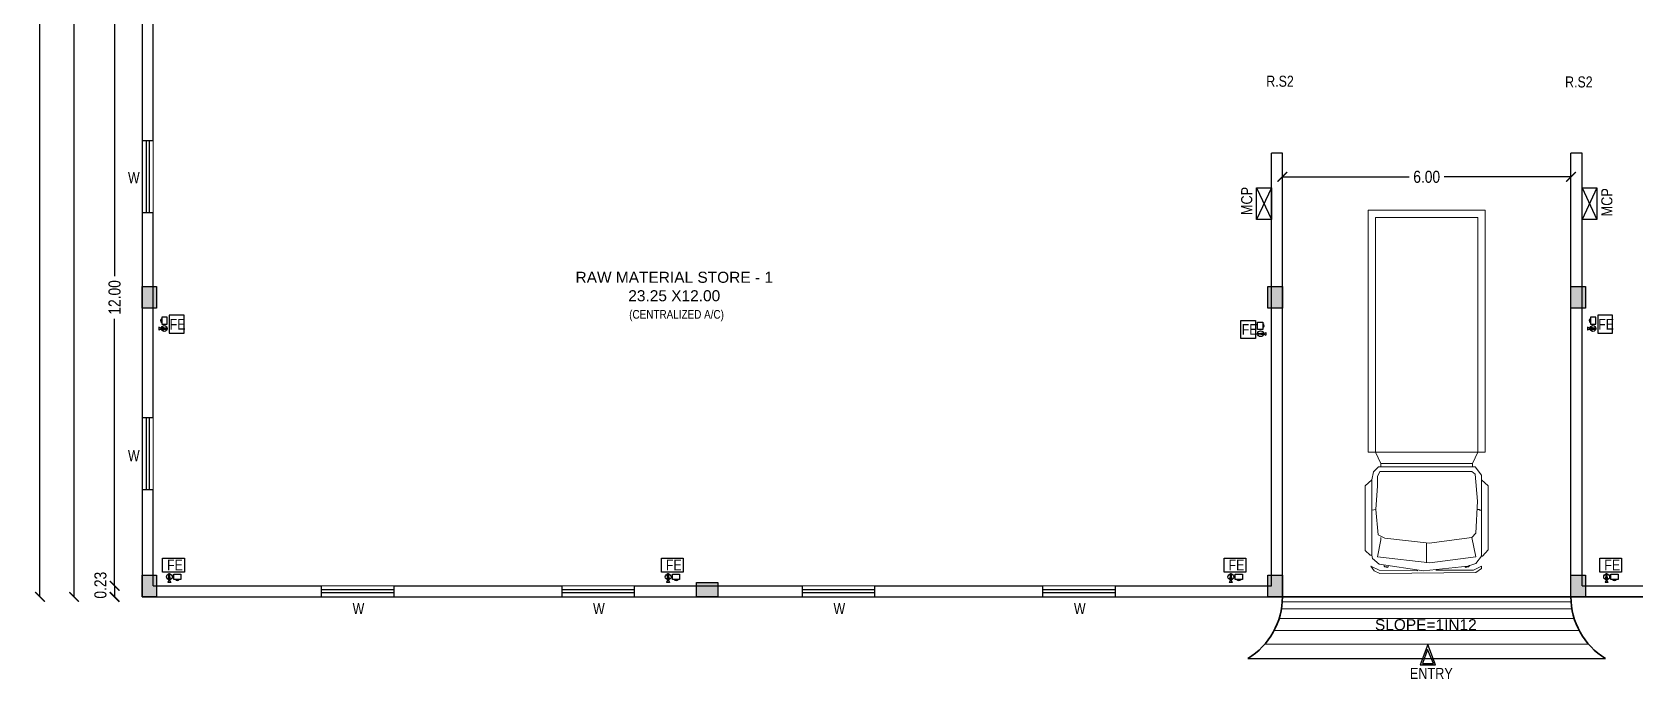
# Model space of a CAD drawing. Header units: metres. Extents: x -488 to 4759, y 38 to 2071.
# Drawn here: x 2931.94 to 2965.27, y 37.81 to 51.27 of the extents above; entities that cross this region are included whole.
import ezdxf

# ---------------------------------------------------------------- set-up
doc = ezdxf.new("R2010")
doc.units = ezdxf.units.M
doc.header["$MEASUREMENT"] = 0
doc.linetypes.add('HIDDEN', pattern=[0.375, 0.25, -0.125])
doc.linetypes.add('HIDDEN2', pattern=[0.1875, 0.125, -0.0625])
doc.layers.add('0 @ 1', color=7, linetype='Continuous')
doc.layers.add('Human', color=197, linetype='Continuous', lineweight=5)
doc.styles.add('2', font='swissc.ttf', dxfattribs={"height": 0.23})
doc.styles.add('CODE', font='swissc.ttf', dxfattribs={"height": 0.25})
doc.styles.add('sa1', font='', dxfattribs={"height": 72})
doc.styles.add('SH', font='swissc.ttf', dxfattribs={"height": 10})
doc.styles.get("Standard").update_dxf_attribs({"font": 'arial.ttf', "height": 0.23})
doc.styles.add('SUBBU3', font='swissl.ttf', dxfattribs={"width": 0.8})
doc.styles.get('sa1').set_extended_font_data('Abadi MT Condensed Light')
doc.dimstyles.new('OUTER', dxfattribs={"dimscale": 0, "dimtxt": 0.3, "dimasz": 0.18, "dimexe": 0.18, "dimexo": 0.0625, "dimgap": 0.09, "dimtad": 0, "dimzin": 0, "dimdsep": 46, "dimtxsty": 'CODE', "dimcen": 0.09, "dimse1": 1, "dimse2": 1, "dimclrd": 8, "dimclrt": 1, "dimadec": 0, "dimazin": 0, "dimtfac": 1, "dimtofl": 0, "dimtmove": 0, "dimatfit": 3, "dimfxl": 0, "dimtolj": 1, "dimtzin": 0, "dimarcsym": 0})

# ---------------------------------------------------------------- blocks, each defined once
blk = doc.blocks.new('4t33vrvc')
at = {"layer": 'Human', "color": 36}
for p, q in [((281958.3, 29384.4), (281958.3, 29381.7)), ((282033.5, 29384.4), (282033.5, 29381.7))]:
    blk.add_line(p, q, dxfattribs=at)
for points in [[(282043.9, 29393.8), (282043.9, 29585.8), (282043.9, 29591.8), (281947.9, 29591.8), (281947.9, 29585.8), (281947.9, 29393.8)], [(282037.9, 29585.8), (282037.9, 29393.8), (282033.5, 29384.4), (281958.3, 29384.4), (281953.9, 29393.8), (281953.9, 29585.8)]]:
    blk.add_lwpolyline(points, close=True, dxfattribs=at)
for points in [[(281950.9, 29371, 0), (281945.5, 29366.3, 0), (281945.5, 29313.9, 0), (281950.2, 29308.6, 0), (281950.9, 29308.6, 0), (281951.6, 29308.6, 0)], [(282040.8, 29371, 0), (282040.8, 29309.3, 0), (282042.2, 29309.3, 0), (282046.2, 29313.3, 0), (282046.2, 29366.3, 0), (282040.8, 29371, 0), (282039.5, 29377.7, 0), (282035.2, 29381.7, 0), (281956.3, 29381.7, 0), (281950.9, 29375, 0), (281950.9, 29308.6, 0), (281955.6, 29302.5, 0), (281962.3, 29300.5, 0), (281998.6, 29296.5, 0), (282034.8, 29301.9, 0), (282040.2, 29306.6, 0), (282040.8, 29309.3, 0)], [(282040.8, 29346.2, 0), (282037.5, 29346.8, 0), (282035.5, 29326, 0), (282030.1, 29323.3, 0), (281993.9, 29319.3, 0), (281959, 29324, 0), (281955.6, 29327.4, 0), (281954.3, 29353.5, 0), (281956.3, 29375.7, 0), (281959, 29377.8, 0), (282034.1, 29377.8, 0), (282036.1, 29373.7, 0), (282036.1, 29366.3, 0), (282037.5, 29346.8, 0)], [(281954.3, 29346.8, 0), (281952.9, 29346.8, 0), (281952.3, 29346.2, 0), (281950.9, 29346.2, 0)], [(282033.5, 29324, 0), (282033.5, 29322, 0), (282036.1, 29307.9, 0), (281993.2, 29303.2, 0), (281955.6, 29307.9, 0), (281959, 29324, 0)], [(281995.9, 29319.3, 0), (281995.9, 29303.2, 0)], [(282003.3, 29297.2, 0), (282003.3, 29296.5, 0), (282034.8, 29297.2, 0), (282041.5, 29300.5, 0), (282038.8, 29296.5, 0), (282034.1, 29294.5, 0), (281955.6, 29295.2, 0), (281950.9, 29298.5, 0), (281950.9, 29300.5, 0), (281957.6, 29297.2, 0), (281988.5, 29297.2, 0)], [(281964.3, 29300.5, 0), (281964.3, 29299.9, 0), (281963.7, 29299.2, 0), (281963, 29299.9, 0), (281961.7, 29299.9, 0), (281961, 29300.5, 0), (281961, 29301.2, 0)], [(282030.8, 29301.2, 0), (282030.8, 29300.5, 0), (282030.1, 29299.9, 0), (282028.8, 29299.9, 0), (282028.1, 29299.2, 0), (282027.4, 29299.9, 0), (282027.4, 29300.5, 0)]]:
    blk.add_polyline3d(points, dxfattribs=at)
blk = doc.blocks.new('_ArchTick')
at = {"const_width": 0.15}
blk.add_lwpolyline([(-0.5, -0.5), (0.5, 0.5)], dxfattribs=at)
blk = doc.blocks.new('*D385')
at = {"color": 0, "lineweight": -2}
for p, q in [((2933.659, 51.748), (2933.659, 46.19)), ((2933.659, 39.748), (2933.659, 45.305))]:
    blk.add_line(p, q, dxfattribs=at)
at = {"layer": 'Defpoints', "color": 0, "lineweight": -2}
for p in [(2935.394, 51.748), (2933.659, 39.748), (2935.343, 39.748)]:
    blk.add_point(p, dxfattribs=at)
at = {"color": 0, "lineweight": -2, "xscale": 0.2, "yscale": 0.2, "zscale": 0.2}
for p, rotation in [((2933.659, 51.748), 90), ((2933.659, 39.748), 270)]:
    blk.add_blockref('_ArchTick', p, dxfattribs=dict(at, rotation=rotation))
at = {"color": 0, "lineweight": -2, "insert": (2933.659, 45.748), "char_height": 0.25, "attachment_point": 5, "rotation": 90, "style": 'CODE'}
blk.add_mtext('\\A1;12.00', dxfattribs=at)
blk = doc.blocks.new('*D384')
at = {"color": 0, "lineweight": -2}
blk.add_line((2933.659, 39.748), (2933.659, 39.518), dxfattribs=at)
at = {"layer": 'Defpoints', "color": 0, "lineweight": -2}
for p in [(2935.343, 39.748), (2933.659, 39.518), (2935.343, 39.518)]:
    blk.add_point(p, dxfattribs=at)
at = {"color": 0, "lineweight": -2, "xscale": 0.2, "yscale": 0.2, "zscale": 0.2}
for p, rotation in [((2933.659, 39.748), 90), ((2933.659, 39.518), 270)]:
    blk.add_blockref('_ArchTick', p, dxfattribs=dict(at, rotation=rotation))
at = {"color": 0, "lineweight": -2, "insert": (2933.365, 39.761), "char_height": 0.25, "attachment_point": 5, "rotation": 90, "style": 'CODE'}
blk.add_mtext('\\A1;0.23', dxfattribs=at)
blk = doc.blocks.new('*D382')
at = {"color": 0, "lineweight": -2}
for p, q in [((2932.817, 76.308), (2932.817, 58.361)), ((2932.817, 39.518), (2932.817, 57.465))]:
    blk.add_line(p, q, dxfattribs=at)
at = {"layer": 'Defpoints', "color": 0, "lineweight": -2}
for p in [(2932.817, 76.308), (2934.234, 76.308), (2934.234, 39.518)]:
    blk.add_point(p, dxfattribs=at)
at = {"color": 0, "lineweight": -2, "xscale": 0.2, "yscale": 0.2, "zscale": 0.2}
for p, rotation in [((2932.817, 76.308), 90), ((2932.817, 39.518), 270)]:
    blk.add_blockref('_ArchTick', p, dxfattribs=dict(at, rotation=rotation))
at = {"color": 0, "lineweight": -2, "insert": (2932.817, 57.913), "char_height": 0.25, "attachment_point": 5, "rotation": 90, "style": 'CODE'}
blk.add_mtext('\\A1;36.79', dxfattribs=at)
blk = doc.blocks.new('*D379')
at = {"color": 0, "lineweight": -2}
for p, q in [((2932.107, 102.418), (2932.107, 71.417)), ((2932.107, 39.518), (2932.107, 70.518))]:
    blk.add_line(p, q, dxfattribs=at)
at = {"layer": 'Defpoints', "color": 0, "lineweight": -2}
for p in [(2932.107, 102.418), (2934.235, 102.418), (2934.235, 39.518)]:
    blk.add_point(p, dxfattribs=at)
at = {"color": 0, "lineweight": -2, "xscale": 0.2, "yscale": 0.2, "zscale": 0.2}
for p, rotation in [((2932.107, 102.418), 90), ((2932.107, 39.518), 270)]:
    blk.add_blockref('_ArchTick', p, dxfattribs=dict(at, rotation=rotation))
at = {"color": 0, "lineweight": -2, "insert": (2932.107, 70.968), "char_height": 0.25, "attachment_point": 5, "rotation": 90, "style": 'CODE'}
blk.add_mtext('\\A1;{\\fSwis721 Cn BT|b1|i0|c0|p34;62.90}', dxfattribs=at)
blk = doc.blocks.new('rghfhgh')
at = {"color": 0, "lineweight": 30}
for p, q in [((15101.258, 2367.909), (15101.258, 2367.846)), ((15101.274, 2367.909), (15101.274, 2367.846)), ((15101.258, 2367.846), (15101.236, 2367.801)), ((15101.274, 2367.846), (15101.296, 2367.801))]:
    blk.add_line(p, q, dxfattribs=at)
at = {"color": 0, "lineweight": 30, "ltscale": 0.1}
blk.add_line((15101.296, 2367.801), (15101.236, 2367.801), dxfattribs=at)
blk.add_lwpolyline([(15101.129, 2368.303), (15101.581, 2368.303), (15101.581, 2368.016), (15101.129, 2368.016)], close=True, dxfattribs=at)
at = {"color": 0, "lineweight": 30}
for points in [[(15101.281, 2367.879), (15101.252, 2367.879), (15101.252, 2367.909), (15101.281, 2367.909)], [(15101.274, 2367.909), (15101.258, 2367.909), (15101.258, 2367.985), (15101.274, 2367.985)], [(15101.359, 2367.974), (15101.507, 2367.974), (15101.507, 2367.864), (15101.359, 2367.864)]]:
    blk.add_lwpolyline(points, close=True, dxfattribs=at)
blk.add_circle((15101.269, 2367.915), 0.0611, dxfattribs=at)
blk.add_arc((15101.434, 2367.883), 0.0446, 204.8747, 335.1253, dxfattribs=at)
at = {"color": 0, "lineweight": 30, "style": 'SH'}
blk.add_text('FE', height=0.2239, dxfattribs=at).set_placement((15101.221, 2368.05))
blk = doc.blocks.new('FDGDFG')
at = {"color": 0, "lineweight": 30}
for p, q in [((15762.51, 2224.136), (15762.465, 2224.158)), ((15762.51, 2224.12), (15762.465, 2224.098)), ((15762.573, 2224.136), (15762.51, 2224.136)), ((15762.573, 2224.12), (15762.51, 2224.12))]:
    blk.add_line(p, q, dxfattribs=at)
at = {"color": 0, "lineweight": 30, "ltscale": 0.1}
blk.add_line((15762.465, 2224.158), (15762.465, 2224.098), dxfattribs=at)
at = {"color": 0, "lineweight": 30}
for points in [[(15762.638, 2224.221), (15762.638, 2224.37), (15762.528, 2224.37), (15762.528, 2224.221)], [(15762.543, 2224.143), (15762.543, 2224.114), (15762.573, 2224.114), (15762.573, 2224.143)], [(15762.573, 2224.136), (15762.573, 2224.12), (15762.649, 2224.12), (15762.649, 2224.136)]]:
    blk.add_lwpolyline(points, close=True, dxfattribs=at)
at = {"color": 0, "lineweight": 30, "ltscale": 0.1}
blk.add_lwpolyline([(15762.99, 2224.034), (15762.99, 2224.409), (15762.68, 2224.409), (15762.68, 2224.034)], close=True, dxfattribs=at)
at = {"color": 0, "lineweight": 30}
blk.add_circle((15762.579, 2224.131), 0.0611, dxfattribs=at)
blk.add_arc((15762.547, 2224.296), 0.0446, 114.8747, 245.1253, dxfattribs=at)
at = {"color": 0, "lineweight": 30, "style": 'SH'}
blk.add_text('FE', height=0.2239, dxfattribs=at).set_placement((15762.69, 2224.108))
blk = doc.blocks.new('DFFDG')
at = {"color": 0, "lineweight": 30}
for p, q in [((15832.582, 2250.053), (15832.645, 2250.053)), ((15832.582, 2250.037), (15832.645, 2250.037)), ((15832.645, 2250.053), (15832.69, 2250.075)), ((15832.645, 2250.037), (15832.69, 2250.015))]:
    blk.add_line(p, q, dxfattribs=at)
at = {"color": 0, "lineweight": 30, "ltscale": 0.1}
blk.add_line((15832.69, 2250.075), (15832.69, 2250.015), dxfattribs=at)
blk.add_lwpolyline([(15832.166, 2249.95), (15832.166, 2250.325), (15832.475, 2250.325), (15832.475, 2249.95)], close=True, dxfattribs=at)
at = {"color": 0, "lineweight": 30}
for points in [[(15832.517, 2250.138), (15832.517, 2250.286), (15832.628, 2250.286), (15832.628, 2250.138)], [(15832.582, 2250.053), (15832.582, 2250.037), (15832.507, 2250.037), (15832.507, 2250.053)], [(15832.613, 2250.059), (15832.613, 2250.03), (15832.582, 2250.03), (15832.582, 2250.059)]]:
    blk.add_lwpolyline(points, close=True, dxfattribs=at)
blk.add_circle((15832.577, 2250.047), 0.0611, dxfattribs=at)
blk.add_arc((15832.609, 2250.213), 0.0446, 294.8747, 65.1253, dxfattribs=at)
at = {"color": 0, "lineweight": 30, "style": 'SH'}
blk.add_text('FE', height=0.2239, dxfattribs=at).set_placement((15832.185, 2250.024))
blk = doc.blocks.new('*D228')
at = {"color": 0, "lineweight": -2}
for p, q in [((2957.944, 48.255), (2960.579, 48.255)), ((2963.944, 48.255), (2961.308, 48.255))]:
    blk.add_line(p, q, dxfattribs=at)
at = {"layer": 'Defpoints', "color": 0, "lineweight": -2}
for p in [(2963.944, 48.255), (2957.944, 39.748), (2963.944, 39.748)]:
    blk.add_point(p, dxfattribs=at)
at = {"color": 0, "lineweight": -2, "xscale": 0.2, "yscale": 0.2, "zscale": 0.2, "rotation": 180}
blk.add_blockref('_ArchTick', (2957.944, 48.255), dxfattribs=at)
at = {"color": 0, "lineweight": -2, "xscale": 0.2, "yscale": 0.2, "zscale": 0.2}
blk.add_blockref('_ArchTick', (2963.944, 48.255), dxfattribs=at)
at = {"color": 0, "lineweight": -2, "insert": (2960.944, 48.255), "char_height": 0.25, "attachment_point": 5, "style": 'CODE'}
blk.add_mtext('\\A1;6.00', dxfattribs=at)

msp = doc.modelspace()

# ---------------------------------------------------------------- hatches: boundary and pattern name
at = {"lineweight": 30}
h = msp.add_hatch(color=256, dxfattribs=at)
h.dxf.hatch_style = 1
h.paths.add_polyline_path([(2934.23391, 45.97278), (2934.23391, 45.52278), (2934.53391, 45.52278), (2934.53391, 45.97278)])
h = msp.add_hatch(color=256, dxfattribs=at)
h.dxf.hatch_style = 1
h.paths.add_polyline_path([(2957.64391, 45.97278), (2957.64391, 45.52278), (2957.94391, 45.52278), (2957.94391, 45.97278)])
h = msp.add_hatch(color=256, dxfattribs=at)
h.dxf.hatch_style = 1
h.paths.add_polyline_path([(2963.94391, 45.97278), (2963.94391, 45.52278), (2964.24391, 45.52278), (2964.24391, 45.97278)])
h = msp.add_hatch(color=256, dxfattribs=at)
h.dxf.hatch_style = 1
h.paths.add_polyline_path([(2934.23391, 39.96778), (2934.23391, 39.51778), (2934.53391, 39.51778), (2934.53391, 39.96778)])
h = msp.add_hatch(color=256, dxfattribs=at)
h.dxf.hatch_style = 1
h.paths.add_polyline_path([(2945.75647, 39.51778), (2946.20647, 39.51778), (2946.20647, 39.81778), (2945.75647, 39.81778)])
h = msp.add_hatch(color=256, dxfattribs=at)
h.dxf.hatch_style = 1
h.paths.add_polyline_path([(2957.64391, 39.96778), (2957.64391, 39.51778), (2957.94391, 39.51778), (2957.94391, 39.96778)])
h = msp.add_hatch(color=256, dxfattribs=at)
h.dxf.hatch_style = 1
h.paths.add_polyline_path([(2963.94391, 39.96778), (2963.94391, 39.51778), (2964.24391, 39.51778), (2964.24391, 39.96778)])

# ---------------------------------------------------------------- linework, layer by layer
for p, q in [((2934.23391, 53.22778), (2934.23391, 49.00855)), ((2934.46391, 49.00855), (2934.46391, 51.74778)), ((2934.23391, 49.00855), (2934.46391, 49.00855)), ((2934.31891, 49.00855), (2934.31891, 47.50855)), ((2934.37891, 49.00855), (2934.37891, 47.50855)), ((2957.71391, 39.74778), (2957.71391, 48.74778)), ((2957.94391, 48.74778), (2957.71391, 48.74778)), ((2957.94391, 39.51778), (2957.94391, 48.74778)), ((2963.94391, 39.51778), (2963.94391, 48.74778)), ((2964.17391, 48.74778), (2963.94391, 48.74778)), ((2964.17391, 39.74778), (2964.17391, 48.74778)), ((2934.23391, 47.50855), (2934.23391, 43.24778)), ((2934.46391, 47.50855), (2934.23391, 47.50855)), ((2934.46391, 43.24778), (2934.46391, 47.50855)), ((2934.23391, 43.24778), (2934.46391, 43.24778)), ((2934.31891, 43.24778), (2934.31891, 41.74778)), ((2934.37891, 43.24778), (2934.37891, 41.74778)), ((2934.23391, 41.74778), (2934.23391, 39.51778)), ((2934.46391, 41.74778), (2934.23391, 41.74778)), ((2934.46391, 39.74778), (2934.46391, 41.74778)), ((2934.46391, 39.74778), (2937.96391, 39.74778)), ((2937.96391, 39.51778), (2937.96391, 39.74778)), ((2939.46391, 39.74778), (2942.96391, 39.74778)), ((2939.46391, 39.74778), (2939.46391, 39.51778)), ((2942.96391, 39.51778), (2942.96391, 39.74778)), ((2944.46391, 39.74778), (2947.96391, 39.74778)), ((2944.46391, 39.74778), (2944.46391, 39.51778)), ((2947.96391, 39.51778), (2947.96391, 39.74778)), ((2949.46391, 39.74778), (2952.96391, 39.74778)), ((2949.46391, 39.74778), (2949.46391, 39.51778)), ((2952.96391, 39.51778), (2952.96391, 39.74778)), ((2954.46391, 39.74778), (2957.71391, 39.74778)), ((2954.46391, 39.74778), (2954.46391, 39.51778)), ((2964.17391, 39.74778), (2968.42391, 39.74778)), ((2934.23531, 39.51778), (2937.96391, 39.51778)), ((2939.46391, 39.66278), (2937.96391, 39.66278)), ((2939.46391, 39.60278), (2937.96391, 39.60278)), ((2939.46391, 39.51778), (2942.96391, 39.51778)), ((2944.46391, 39.66278), (2942.96391, 39.66278)), ((2944.46391, 39.60278), (2942.96391, 39.60278)), ((2944.46391, 39.51778), (2947.96391, 39.51778)), ((2949.46391, 39.66278), (2947.96391, 39.66278)), ((2949.46391, 39.60278), (2947.96391, 39.60278)), ((2949.46391, 39.51778), (2952.96391, 39.51778)), ((2954.46391, 39.66278), (2952.96391, 39.66278)), ((2954.46391, 39.60278), (2952.96391, 39.60278)), ((2954.46391, 39.51778), (2957.94391, 39.51778)), ((2968.42391, 39.51778), (2963.94391, 39.51778))]:
    msp.add_line(p, q)
at = {"lineweight": 13}
for p, q in [((2934.23391, 49.00855), (2934.23391, 47.50855)), ((2934.46391, 49.00855), (2934.46391, 47.50855)), ((2934.23391, 43.24778), (2934.23391, 41.74778)), ((2934.46391, 43.24778), (2934.46391, 41.74778)), ((2939.46391, 39.74778), (2937.96391, 39.74778)), ((2944.46391, 39.74778), (2942.96391, 39.74778)), ((2949.46391, 39.74778), (2947.96391, 39.74778)), ((2954.46391, 39.74778), (2952.96391, 39.74778)), ((2939.46391, 39.51778), (2937.96391, 39.51778)), ((2944.46391, 39.51778), (2942.96391, 39.51778)), ((2949.46391, 39.51778), (2947.96391, 39.51778)), ((2954.46391, 39.51778), (2952.96391, 39.51778))]:
    msp.add_line(p, q, dxfattribs=at)
at = {"lineweight": 30, "ltscale": 0.25}
for p, q in [((2957.71391, 48.02619), (2957.40217, 47.36705)), ((2957.40217, 48.02619), (2957.71391, 47.36705)), ((2964.48566, 48.02619), (2964.17391, 47.36705)), ((2964.17391, 48.02619), (2964.48566, 47.36705))]:
    msp.add_line(p, q, dxfattribs=at)
at = {"linetype": 'HIDDEN', "lineweight": 18, "ltscale": 200}
for p, q in [((2957.94391, 39.51778), (2963.94391, 39.51778)), ((2957.94391, 39.41778), (2963.94391, 39.41778)), ((2957.87482, 39.06778), (2964.013, 39.06778)), ((2957.92293, 39.26778), (2963.94391, 39.26778)), ((2957.77056, 38.81778), (2964.11726, 38.81778)), ((2957.5786, 38.53778), (2964.30739, 38.53778)), ((2957.22504, 38.23778), (2964.66186, 38.23778))]:
    msp.add_line(p, q, dxfattribs=at)
at = {"lineweight": 0}
msp.add_lwpolyline([(2963.9449, 102.41779), (2963.9449, 76.70779), (2934.23391, 76.70779), (2934.23391, 39.51778), (3007.88391, 39.51778), (3007.88391, 102.41778), (3000.65391, 102.41777), (3000.42391, 102.41777), (3000.42391, 76.70778), (2984.40391, 76.70778), (2984.40391, 102.41777), (2963.9449, 102.41777)], dxfattribs=at)
msp.add_lwpolyline([(2963.9449, 102.41779), (2963.9449, 76.70779), (2934.23391, 76.70779), (2934.23391, 39.51778), (3007.88391, 39.51778), (3007.88391, 102.41778), (3000.65391, 102.41777), (3000.42391, 102.41777), (3000.42391, 76.70778), (2984.40391, 76.70778), (2984.40391, 102.41777), (2963.9449, 102.41777)], dxfattribs=at)
at = {"lineweight": -2}
msp.add_lwpolyline([(3007.88391, 102.41777), (2934.23391, 102.41777), (2934.23391, 39.51778), (3007.88391, 39.51778)], close=True, dxfattribs=at)
at = {"lineweight": 30, "ltscale": 0.25}
for points in [[(2957.40217, 47.36705), (2957.40217, 48.02619), (2957.71391, 48.02619), (2957.71391, 47.36705)], [(2964.17391, 47.36705), (2964.17391, 48.02619), (2964.48566, 48.02619), (2964.48566, 47.36705)]]:
    msp.add_lwpolyline(points, close=True, dxfattribs=at)
at = {"lineweight": 30}
for points in [[(2934.23391, 45.97278), (2934.53391, 45.97278), (2934.53391, 45.52278), (2934.23391, 45.52278)], [(2957.64391, 45.97278), (2957.94391, 45.97278), (2957.94391, 45.52278), (2957.64391, 45.52278)], [(2963.94391, 45.97278), (2964.24391, 45.97278), (2964.24391, 45.52278), (2963.94391, 45.52278)], [(2934.23391, 39.96778), (2934.53391, 39.96778), (2934.53391, 39.51778), (2934.23391, 39.51778)], [(2945.75647, 39.51778), (2945.75647, 39.81778), (2946.20647, 39.81778), (2946.20647, 39.51778)], [(2957.64391, 39.96778), (2957.94391, 39.96778), (2957.94391, 39.51778), (2957.64391, 39.51778)], [(2963.94391, 39.96778), (2964.24391, 39.96778), (2964.24391, 39.51778), (2963.94391, 39.51778)], [(2960.96581, 38.52499), (2960.96581, 38.52499), (2960.8116, 38.10436), (2961.12694, 38.10436)], [(2960.96312, 38.4268), (2960.85393, 38.13436), (2961.08697, 38.13436)]]:
    msp.add_lwpolyline(points, close=True, dxfattribs=at)
at = {"lineweight": -2}
msp.add_lwpolyline([(2957.94391, 39.51778, -0.26176596), (2957.22504, 38.23778), (2964.66186, 38.23778, -0.26130055), (2963.94391, 39.51778), (2957.94391, 39.51778)], format="xyb", close=True, dxfattribs=at)
at = {"lineweight": 35}
for centre, start, end in [((2956.44391, 39.51778), 301.423906, 0), ((2965.44391, 39.51778), 180, 238.576094)]:
    msp.add_arc(centre, 1.5, start, end, dxfattribs=at)

# ---------------------------------------------------------------- block references
at = {"lineweight": 13, "xscale": -0.0254, "yscale": 0.0254, "zscale": 0.0254}
msp.add_blockref('4t33vrvc', (10123.63911, -704.07261), dxfattribs=at)
at = {"lineweight": -2}
for name, p in [('FDGDFG', (-12827.88651, -2179.03074)), ('FDGDFG', (-12798.17885, -2179.03074)), ('DFFDG', (-12875.08818, -2205.05461)), ('rghfhgh', (-12166.47047, -2327.98081)), ('rghfhgh', (-12156.09788, -2327.98081)), ('rghfhgh', (-12144.39643, -2327.98081)), ('rghfhgh', (-12136.5826, -2327.98081))]:
    msp.add_blockref(name, p, dxfattribs=at)

# ---------------------------------------------------------------- texts
at = {"lineweight": 30, "style": '2'}
for p in [(2957.31601, 47.46048), (2964.80484, 47.43403)]:
    msp.add_text('MCP', height=0.23, rotation=90, dxfattribs=at).set_placement(p)
at = {"linetype": 'ByBlock', "lineweight": -3, "style": '2'}
msp.add_text('(CENTRALIZED A/C)', height=0.18, dxfattribs=at).set_placement((2944.36046, 45.30514))
at = {"lineweight": -2, "style": '2'}
msp.add_text('ENTRY', height=0.23, rotation=360, dxfattribs=at).set_placement((2960.5941, 37.8113))
at = {"ltscale": 3.5, "char_height": 0.23, "width": 5.9149746, "attachment_point": 2, "style": 'SUBBU3'}
for insert in [(2957.89416, 50.36004), (2964.10877, 50.34491)]:
    msp.add_mtext('{\\C252;R.S2}', dxfattribs=dict(at, insert=insert))
at = {"char_height": 0.23, "width": 0.2619959, "attachment_point": 1, "style": 'SUBBU3'}
for insert in [(2933.93792, 48.3541), (2933.93724, 42.57121), (2938.60872, 39.38981), (2943.60872, 39.3898), (2948.60872, 39.38976), (2953.60872, 39.3898)]:
    msp.add_mtext('W', dxfattribs=dict(at, insert=insert))
at = {"linetype": 'HIDDEN2', "lineweight": 9, "ltscale": 10, "insert": (2945.29726, 46.28136), "char_height": 0.23, "width": 6.1715669, "attachment_point": 2, "style": 'sa1'}
msp.add_mtext('{\\fArial|b0|i0|c0|p34;\\C252;RAW MATERIAL STORE - 1\\P23.25 X12.00}', dxfattribs=at)
at = {"insert": (2961.98444, 38.82102), "char_height": 0.23, "attachment_point": 9}
msp.add_mtext('SLOPE=1IN12', dxfattribs=at)

# ---------------------------------------------------------------- dimensions: what is measured, and where the dimension line sits
at = {"layer": '0 @ 1', "lineweight": -2}
dim = msp.add_linear_dim(base=(2932.10683, 102.41778), p1=(2934.23531, 39.51778), p2=(2934.23531, 102.41778), angle=90, text='{\\fSwis721 Cn BT|b1|i0|c0|p34;<>}', dimstyle='OUTER', override={"dimscale": 1, "dimtxt": 0.25, "dimasz": 0.2, "dimblk": 'ArchTick', "dimclrd": 0, "dimclrt": 0, "dimtix": 0, "dimtofl": 0, "dimtmove": 0, "dimatfit": 3, "dimfxl": 25.4}, dxfattribs=at)
dim.commit()
dim.dimension.update_dxf_attribs({"geometry": '*D379', "text_midpoint": (2932.10683, 70.96778)})
for base, p1, p2, override, picture, middle in [((2932.81719, 76.30778), (2934.23391, 39.51778), (2934.23391, 76.30778), {"dimscale": 1, "dimtxt": 0.25, "dimasz": 0.2, "dimblk": 'ArchTick', "dimclrd": 0, "dimclrt": 0, "dimtix": 0, "dimtofl": 0, "dimtmove": 0, "dimatfit": 3, "dimfxl": 25.4}, '*D382', (2932.81719, 57.91278)), ((2933.65923, 39.74778), (2935.39387, 51.74778), (2935.34267, 39.74778), {"dimscale": 1, "dimtxt": 0.25, "dimasz": 0.2, "dimblk": 'ArchTick', "dimclrd": 0, "dimclrt": 0, "dimtix": 0, "dimtofl": 0, "dimtmove": 1, "dimatfit": 3, "dimfxl": 25.4}, '*D385', (2933.65923, 45.74778))]:
    dim = msp.add_linear_dim(base=base, p1=p1, p2=p2, angle=90, dimstyle='OUTER', override=override, dxfattribs=at)
    dim.commit()
    dim.dimension.update_dxf_attribs({"geometry": picture, "text_midpoint": middle})
dim = msp.add_aligned_dim(p1=(2957.94391, 39.74778), p2=(2963.94391, 39.74778), distance=8.50765, dimstyle='OUTER', override={"dimscale": 1, "dimtxt": 0.25, "dimasz": 0.2, "dimblk": 'ArchTick', "dimclrd": 0, "dimclrt": 0, "dimtix": 0, "dimtofl": 0, "dimtmove": 0, "dimatfit": 3, "dimfxl": 0}, dxfattribs=at)
dim.commit()
dim.dimension.update_dxf_attribs({"geometry": '*D228', "text_midpoint": (2960.94391, 48.25543)})
dim = msp.add_linear_dim(base=(2933.65923, 39.51778), p1=(2935.34267, 39.74778), p2=(2935.34267, 39.51778), angle=90, dimstyle='OUTER', override={"dimscale": 1, "dimtxt": 0.25, "dimasz": 0.2, "dimblk": 'ArchTick', "dimclrd": 0, "dimclrt": 0, "dimtix": 0, "dimtofl": 0, "dimtmove": 1, "dimatfit": 3, "dimfxl": 25.4}, dxfattribs=at)
dim.commit()
dim.dimension.update_dxf_attribs({"geometry": '*D384', "text_midpoint": (2933.36514, 39.76077), "dimtype": 128})

doc.saveas('drawing.dxf')
